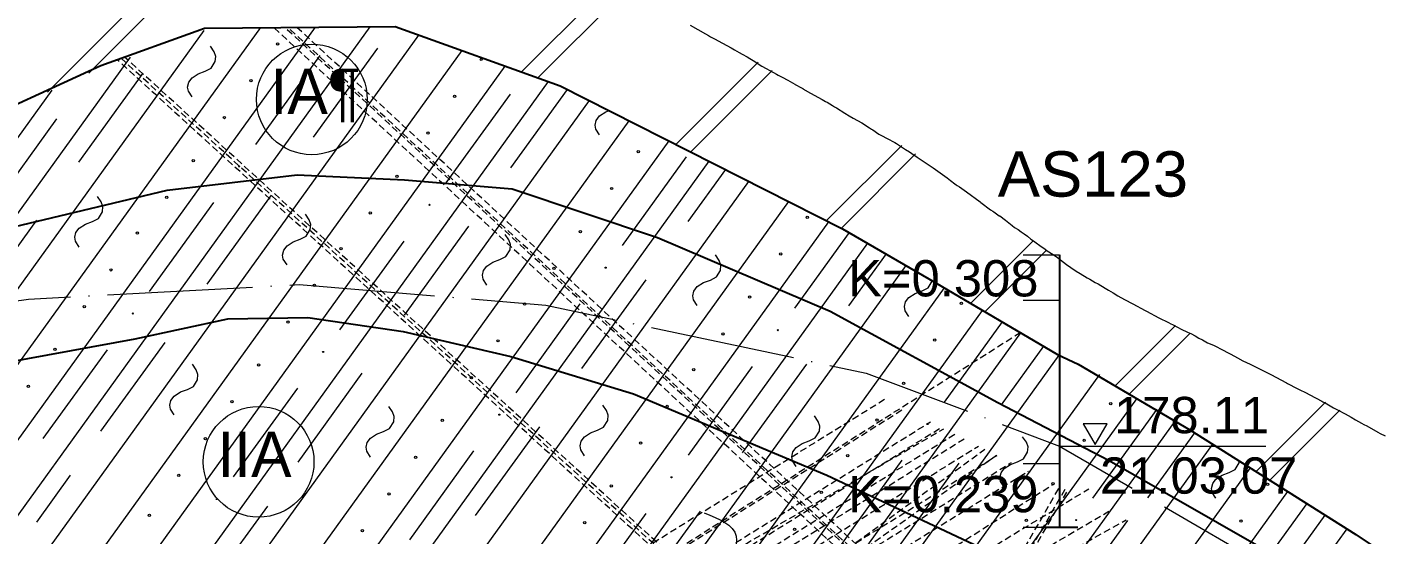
# Model space of a CAD drawing. Header units: inches. Extents: x 444671 to 463716, y 1783086 to 1794968.
# Drawn here: x 457823.8 to 457973.3, y 1784206.7 to 1784262.6 of the extents above; entities that cross this region are included whole.
import ezdxf

# ---------------------------------------------------------------- set-up
doc = ezdxf.new("R2010")
doc.units = ezdxf.units.IN
doc.header["$MEASUREMENT"] = 0
doc.linetypes.add('DASHEDX2', pattern=[1.5, 1, -0.5])
doc.linetypes.add('NG', pattern=[1.8, 0.8, -0.1, 0, -0.1, 0.8])
for name, color, linetype, lineweight in [('ah', 7, 'Continuous', 15), ('doi', 33, 'Continuous', 25), ('nuocngam', 5, 'Continuous', 20), ('ph', 7, 'Continuous', 18), ('Texdoi', 40, 'Continuous', 15), ('tham', 145, 'Continuous', 13), ('thoc', 252, 'Continuous', 13)]:
    doc.layers.add(name, color=color, linetype=linetype, lineweight=lineweight)
doc.layers.add('khoanmoi', color=3, linetype='Continuous')
doc.layers.add('PEGC', color=3, linetype='Continuous')
doc.styles.add('25', font='', dxfattribs={"height": 5})
doc.styles.get('25').set_extended_font_data('.VnArial')
doc.linetypes.add('_lA1', pattern='A,2,-0.2,["x",Standard,S=0.1,R=0,X=-0.1,Y=-0.05],-0.1', length=2.3)
doc.linetypes.add('_lA2', pattern='A,2,-0.2,["xx",Standard,S=0.1,R=0,X=-0.1,Y=-0.05],-0.18', length=2.38)
doc.linetypes.add('_lB', pattern='A,2,-0.2,["xxx",Standard,S=0.1,R=0,X=-0.1,Y=-0.05],-0.26', length=2.46)

msp = doc.modelspace()

# ---------------------------------------------------------------- linework, layer by layer
at = {"layer": 'ah', "color": 1, "linetype": 'DASHEDX2', "ltscale": 0.75, "flags": 128}
for points in [[(458016.7701, 1784109.2759), (457850.9848, 1784262.5954)], [(458017.3758, 1784109.8441), (457852.1949, 1784262.6047)], [(458017.7063, 1784109.8627), (457852.5425, 1784262.6074)], [(458018.4406, 1784110.1013), (457853.5267, 1784262.615)], [(457996.0434, 1784111.0123), (457833.7243, 1784259.0516)], [(457996.7514, 1784110.9082), (457834.1494, 1784259.2055)], [(457997.064, 1784111.1158), (457834.5361, 1784259.3455)], [(457764.2763, 1784122.2298), (457933.2128, 1784228.9741)], [(457762.7242, 1784125.1863), (457918.2907, 1784221.6358)], [(457764.4232, 1784122.2226), (457920.3859, 1784220.587)], [(457759.9764, 1784122.5107), (457924.7984, 1784218.3782)], [(457767.0567, 1784122.2176), (457923.3127, 1784219.1219)], [(457768.7936, 1784121.9401), (457924.5215, 1784218.5168)], [(457771.435, 1784121.9227), (457925.9985, 1784217.7774)], [(457773.4332, 1784122.0094), (457927.0269, 1784217.2626)], [(457776.1713, 1784121.9257), (457928.6167, 1784216.4668)], [(457779.316, 1784121.5782), (457930.6669, 1784215.4405)], [(457781.8177, 1784121.37), (457932.2369, 1784214.6546)], [(457797.0474, 1784120.6253), (457930.614, 1784215.467)], [(457797.6061, 1784120.66), (457929.316, 1784216.1168)], [(457784.9112, 1784121.1792), (457934.119, 1784213.7124)], [(457790.9917, 1784121.1807), (457940.7598, 1784211.7402)], [(457793.1625, 1784121.2571), (457936.8267, 1784212.2332)], [(457882.7891, 1784116.4597), (457937.5689, 1784211.9854)], [(457883.493, 1784116.3838), (457938.1497, 1784211.6947)], [(457883.0948, 1784116.4221), (457938.4466, 1784211.5461)], [(457793.0177, 1784121.1607), (457942.9723, 1784209.2806)], [(457788.1043, 1784121.117), (457944.8931, 1784208.319)]]:
    msp.add_lwpolyline(points, dxfattribs=at)
at = {"layer": 'doi', "linetype": '_lA1', "ltscale": 20, "flags": 128}
msp.add_lwpolyline([(457503.3495, 1784287.0283), (457503.8588, 1784286.7418), (457527.9582, 1784272.0434), (457545.7119, 1784262.3687), (457564.0521, 1784252.3896), (457577.1135, 1784246.7699), (457588.6459, 1784241.9256), (457601.0949, 1784237.9976), (457611.1612, 1784236.3187), (457626.5295, 1784233.2461), (457642.7989, 1784230.5283), (457664.0521, 1784227.728), (457670.5378, 1784226.9929), (457691.435, 1784225.2159), (457707.4413, 1784224.9938), (457723.67, 1784226.5487), (457736.7863, 1784229.6584), (457754.0913, 1784232.473), (457777.4528, 1784239.2893), (457803.308, 1784245.6642), (457816.0548, 1784251.1223), (457831.9221, 1784258.3993), (457843.3511, 1784262.5364), (457864.3418, 1784262.6986), (457882.5204, 1784256.1747), (457913.6477, 1784240.4169), (457923.8249, 1784234.4973), (457937.302, 1784226.5683), (457939.6135, 1784225.4794), (457951.9087, 1784218.2524), (457970.1927, 1784206.7115), (457991.2263, 1784192.5747), (458010.3476, 1784179.584), (458040.5286, 1784160.4452)], dxfattribs=at)
at = {"layer": 'doi', "linetype": '_lA2', "ltscale": 20, "flags": 128}
msp.add_lwpolyline([(457721.8935, 1784213.8209), (457751.3551, 1784223.4065), (457786.5903, 1784232.0171), (457809.7116, 1784237.5993), (457839.2289, 1784244.6861), (457853.5383, 1784246.3466), (457865.3932, 1784245.7956), (457877.2481, 1784244.8313), (457893.2384, 1784239.4592), (457912.2614, 1784231.3322), (457930.733, 1784221.2767), (457943.0165, 1784214.8848), (457966.8847, 1784201.1864), (457986.5658, 1784189.7163), (458018.6784, 1784171.4131), (458040.5286, 1784158.9229)], dxfattribs=at)
at = {"layer": 'doi', "linetype": '_lB', "ltscale": 20, "flags": 128}
msp.add_lwpolyline([(457715.0103, 1784208.7875), (457716.5893, 1784209.5243), (457728.2339, 1784213.0269), (457748.7001, 1784215.8753), (457772.0682, 1784218.4338), (457796.4458, 1784222.1005), (457809.2009, 1784224.1904), (457819.0434, 1784225.2501), (457835.723, 1784228.2805), (457845.9237, 1784230.4845), (457854.7459, 1784230.6222), (457865.2223, 1784229.107), (457877.0772, 1784226.3521), (457890.6247, 1784222.2192), (457911.9006, 1784213.2511), (457932.4287, 1784203.5834), (457951.0518, 1784196.0303), (457966.1421, 1784188.67), (457981.0625, 1784181.2167), (458010.7376, 1784167.4198), (458033.8527, 1784157.1559), (458040.5286, 1784154.396)], dxfattribs=at)
at = {"layer": 'khoanmoi', "ltscale": 10, "flags": 128}
msp.add_lwpolyline([(457937.5411, 1784237.5268), (457937.5411, 1784207.5268)], dxfattribs=at)
at = {"layer": 'khoanmoi'}
msp.add_lwpolyline([(457935.5411, 1784207.5268), (457939.5411, 1784207.5268)], dxfattribs=at)
at = {"layer": 'nuocngam', "linetype": 'NG', "ltscale": 20, "flags": 128}
msp.add_lwpolyline([(457300.5286, 1784360.6853), (457311.3342, 1784358.1369), (457358.0311, 1784346.1648), (457373.5407, 1784339.5316), (457390.6467, 1784328.687), (457408.1311, 1784318.2048), (457444.3396, 1784299.1003), (457481.7199, 1784281.8757), (457515.1545, 1784266.9338), (457552.4308, 1784250.688), (457579.4815, 1784237.9913), (457599.6253, 1784230.5204), (457615.6816, 1784227.6789), (457639.0995, 1784224.2375), (457668.0275, 1784221.4843), (457702.094, 1784217.1053), (457730.1036, 1784217.3347), (457762.2132, 1784222.3272), (457788.7138, 1784227.4945), (457823.94, 1784232.6617), (457853.7907, 1784234.2702), (457880.9375, 1784232.0095), (457916.2515, 1784224.5076), (457937.5411, 1784216.4648), (457991.5119, 1784185.159), (458038.3118, 1784161.5645), (458045.8958, 1784157.2847), (458067.9211, 1784145.3348), (458086.3185, 1784139.2327), (458104.4287, 1784134.0036), (458122.5902, 1784131.3438), (458143.3083, 1784128.5137), (458164.6011, 1784124.4459), (458185.6852, 1784120.0219), (458204.6295, 1784115.0153), (458226.3179, 1784109.0303), (458244.0951, 1784107.0286), (458264.8768, 1784105.7776), (458281.9029, 1784104.7767), (458290.3569, 1784104.2387)], dxfattribs=at)
at = {"layer": 'nuocngam'}
msp.add_lwpolyline([(457941.4835, 1784216.6273), (457942.8088, 1784218.9228), (457940.1582, 1784218.9228)], close=True, dxfattribs=at)
msp.add_lwpolyline([(457937.5411, 1784216.4648), (457960.2871, 1784216.4648)], dxfattribs=at)
at = {"layer": 'PEGC', "lineweight": 13}
msp.add_lwpolyline([(457896.8359, 1784262.8548), (457898.5264, 1784261.8897), (457898.8528, 1784261.7073), (457899.0924, 1784261.5819), (457899.5386, 1784261.3548), (457900.4119, 1784260.8731), (457901.3642, 1784260.3548), (457901.7418, 1784260.1419), (457902.2607, 1784259.8548), (457902.5961, 1784259.6655), (457903.1226, 1784259.3548), (457903.427, 1784259.1815), (457903.9621, 1784258.8481), (457904.4666, 1784258.5336), (457904.7388, 1784258.3548), (457905.2395, 1784258.0755), (457905.6252, 1784257.8548), (457906.3704, 1784257.4569), (457906.553, 1784257.3548), (457906.9986, 1784257.1108), (457907.6066, 1784256.777), (457908.3882, 1784256.3548), (457908.4269, 1784256.3317), (457909.1216, 1784255.9311), (457909.247, 1784255.8582), (457909.2638, 1784255.8486), (457910.1245, 1784255.3548), (457911.398, 1784254.6495), (457911.7664, 1784254.4514), (457911.9271, 1784254.3548), (457912.5244, 1784254.0005), (457912.7629, 1784253.8548), (457912.9611, 1784253.7313), (457913.8788, 1784253.154), (457914.3795, 1784252.8548), (457914.8234, 1784252.6021), (457915.2802, 1784252.3548), (457915.7716, 1784252.0801), (457916.6078, 1784251.5424), (457916.8434, 1784251.398), (457916.9596, 1784251.3167), (457917.6503, 1784250.8548), (457917.9234, 1784250.7091), (457918.5676, 1784250.3548), (457919.4068, 1784249.9156), (457919.5848, 1784249.8143), (457920.5864, 1784249.1692), (457921.0308, 1784248.8843), (457921.263, 1784248.7268), (457921.8605, 1784248.3154), (457922.5279, 1784247.8548), (457922.8363, 1784247.6429), (457923.4167, 1784247.2614), (457923.6093, 1784247.1349), (457925.1632, 1784246.0211), (457925.523, 1784245.725), (457926.0202, 1784245.3548), (457926.1597, 1784245.2677), (457926.2662, 1784245.1915), (457926.5049, 1784245.0202), (457927.3036, 1784244.4865), (457928.8061, 1784243.3747), (457928.8721, 1784243.3239), (457929.9523, 1784242.5154), (457930.1803, 1784242.3548), (457930.2862, 1784242.2745), (457930.9035, 1784241.8548), (457930.9475, 1784241.8225), (457931.5872, 1784241.3548), (457932.3181, 1784240.7681), (457932.5666, 1784240.5642), (457932.9754, 1784240.3332), (457933.3298, 1784240.0647), (457933.6391, 1784239.8548), (457933.9989, 1784239.5948), (457934.374, 1784239.2788), (457934.6621, 1784239.0724), (457934.9696, 1784238.8548), (457935.3855, 1784238.5542), (457935.958, 1784238.1641), (457936.1986, 1784237.9894), (457936.8342, 1784237.5631), (457937.3088, 1784237.2334), (457938.2978, 1784236.4912), (457938.8044, 1784236.1388), (457939.3881, 1784235.7333), (457939.8288, 1784235.47), (457940.5798, 1784235.0078), (457940.8646, 1784234.8548), (457941.4545, 1784234.4907), (457941.781, 1784234.3285), (457942.5657, 1784233.8548), (457942.938, 1784233.6518), (457943.4574, 1784233.3548), (457943.9657, 1784233.0382), (457944.701, 1784232.6204), (457945.6229, 1784232.1318), (457946.9675, 1784231.4181), (457947.057, 1784231.3684), (457947.1197, 1784231.3312), (457948.4672, 1784230.591), (457949.5423, 1784230.0653), (457949.8089, 1784229.9359), (457949.9725, 1784229.8548), (457950.5431, 1784229.5688), (457950.9299, 1784229.3548), (457951.6414, 1784229.0327), (457952.0156, 1784228.8548), (457952.4702, 1784228.6007), (457952.8778, 1784228.3548), (457953.2754, 1784228.168), (457953.8622, 1784227.8548), (457954.5003, 1784227.5673), (457954.9477, 1784227.3548), (457955.2143, 1784227.2032), (457956.4191, 1784226.6005), (457957.1471, 1784226.1938), (457957.7445, 1784225.8548), (457958.5414, 1784225.4772), (457958.9997, 1784225.2525), (457960.2224, 1784224.6494), (457960.8199, 1784224.3433), (457962.5579, 1784223.4141), (457962.6443, 1784223.369), (457962.6718, 1784223.3548), (457962.7401, 1784223.3204), (457963.6543, 1784222.8548), (457964.0198, 1784222.6708), (457964.6472, 1784222.3548), (457965.1093, 1784222.1133), (457966.4384, 1784221.4209), (457966.5603, 1784221.3548), (457966.8157, 1784221.2156), (457967.7186, 1784220.6917), (457968.1751, 1784220.4603), (457968.9961, 1784219.9979), (457969.672, 1784219.6344), (457970.155, 1784219.3548), (457970.8241, 1784218.9978), (457971.0852, 1784218.8548), (457971.401, 1784218.684), (457972.6236, 1784217.9867), (457972.85, 1784217.8548), (457973.4027, 1784217.5917)], dxfattribs=at)
at = {"layer": 'ph', "linetype": 'Continuous'}
msp.add_spline([(457898.3977, 1784209.0947), (457901.9125, 1784206.5241), (457901.6668, 1784202.6523), (457903.7887, 1784200.972)], degree=3, dxfattribs=at)
at = {"layer": 'Texdoi'}
for centre in [(457855.1663, 1784254.6747), (457849.3058, 1784214.7277)]:
    msp.add_circle(centre, 6.1, dxfattribs=at)
at = {"layer": 'tham'}
for points in [[(457933.5411, 1784237.5268), (457937.5411, 1784237.5268)], [(457933.5411, 1784232.5268), (457937.5411, 1784232.5268)], [(457933.5411, 1784214.5268), (457937.5411, 1784214.5268)], [(457933.5411, 1784207.5268), (457937.5411, 1784207.5268)]]:
    msp.add_lwpolyline(points, dxfattribs=at)
at = {"layer": 'thoc'}
for p, q in [((457855.0202, 1784281.9924), (457830.5972, 1784257.5693)), ((457851.731, 1784281.1684), (457826.0436, 1784255.481)), ((457888.6112, 1784268.0486), (457878.2646, 1784257.702)), ((457890.2325, 1784267.2046), (457880.0788, 1784257.0509)), ((457904.346, 1784258.7834), (457895.2786, 1784249.716)), ((457905.8699, 1784257.8421), (457896.9153, 1784248.8874)), ((457920.1683, 1784249.6057), (457911.8763, 1784241.3136)), ((457921.6836, 1784248.6558), (457913.5129, 1784240.4851)), ((457934.6463, 1784239.0837), (457927.7504, 1784232.1878)), ((457936.0935, 1784238.0657), (457929.3025, 1784231.2746)), ((457950.311, 1784229.7484), (457943.6622, 1784223.0996)), ((457951.949, 1784228.9212), (457945.2148, 1784222.187)), ((457966.8537, 1784221.2911), (457959.2078, 1784213.6452)), ((457968.4391, 1784220.4113), (457960.7191, 1784212.6913))]:
    msp.add_line(p, q, dxfattribs=at)
for points in [[(457757.6819, 1784135.1232), (457849.5419, 1784262.5842)], [(457759.8677, 1784129.8308), (457855.5755, 1784262.6309)], [(457762.0536, 1784124.5385), (457861.6091, 1784262.6775)], [(457755.496, 1784140.4155), (457843.3144, 1784262.2687)], [(457764.2395, 1784119.2462), (457866.9498, 1784261.7627)], [(457766.4254, 1784113.9539), (457871.7168, 1784260.0519)], [(457841.979, 1784254.9531), (457841.5632, 1784255.5797), (457841.4873, 1784256.0268), (457841.6127, 1784256.5562), (457841.974, 1784257.0406), (457842.652, 1784257.4831), (457843.4275, 1784257.7685), (457844.0845, 1784258.1053), (457844.535, 1784258.8336), (457844.5873, 1784259.4082), (457844.4028, 1784259.9225), (457843.9955, 1784260.5351)], [(457856.0515, 1784259.5015), (457848.9778, 1784249.7148)], [(457862.3999, 1784260.3131), (457855.3262, 1784250.5264)], [(457752.641, 1784144.7794), (457835.1967, 1784259.3302)], [(457768.2405, 1784108.1472), (457876.4839, 1784258.3411)], [(457769.9452, 1784102.1871), (457881.2509, 1784256.6303)], [(457769.9452, 1784102.1871), (457881.2509, 1784256.6303)], [(457836.5529, 1784257.5591), (457829.4792, 1784247.7725)], [(457750.2312, 1784149.7609), (457826.5626, 1784255.6752)], [(457877.0169, 1784255.2595), (457869.9432, 1784245.4728)], [(457883.3105, 1784255.7747), (457877.0522, 1784247.1161)], [(457771.6498, 1784096.227), (457885.7458, 1784254.5418)], [(457773.3544, 1784090.2669), (457890.1419, 1784252.3164)], [(457827.0549, 1784252.5406), (457819.9812, 1784242.7539)], [(457886.8737, 1784250.7629), (457886.4579, 1784251.3895), (457886.3821, 1784251.8366), (457886.5074, 1784252.3659), (457886.8688, 1784252.8504), (457887.5468, 1784253.2929), (457887.9325, 1784253.4349)], [(457775.4892, 1784084.9038), (457894.538, 1784250.0909)], [(457778.0368, 1784080.1133), (457898.9342, 1784247.8654)], [(457896.4253, 1784248.3421), (457889.3517, 1784238.5554)], [(457900.7439, 1784246.9492), (457896.6071, 1784241.2258)], [(457780.5843, 1784075.3228), (457903.3303, 1784245.6399)], [(457783.1319, 1784070.5323), (457907.7264, 1784243.4145)], [(457829.5518, 1784238.4043), (457829.136, 1784239.031), (457829.0602, 1784239.4781), (457829.1856, 1784240.0074), (457829.5469, 1784240.4919), (457830.2249, 1784240.9344), (457831.0004, 1784241.2198), (457831.6573, 1784241.5566), (457832.1079, 1784242.2849), (457832.1602, 1784242.8594), (457831.9756, 1784243.3738), (457831.5684, 1784243.9863)], [(457844.3357, 1784243.2922), (457837.262, 1784233.5056)], [(457850.6841, 1784244.1038), (457843.6104, 1784234.3172)], [(457852.442, 1784236.4403), (457852.0262, 1784237.067), (457851.9504, 1784237.5141), (457852.0757, 1784238.0434), (457852.4371, 1784238.5279), (457853.1151, 1784238.9704), (457853.8906, 1784239.2558), (457854.5475, 1784239.5925), (457854.9981, 1784240.3209), (457855.0504, 1784240.8954), (457854.8658, 1784241.4098), (457854.4585, 1784242.0223)], [(457785.7505, 1784065.8405), (457912.1225, 1784241.189)], [(457824.8371, 1784241.3499), (457817.7634, 1784231.5632)], [(457872.4101, 1784240.6935), (457865.3364, 1784230.9069)], [(457788.4485, 1784061.2588), (457916.4087, 1784238.8109)], [(457865.3011, 1784239.0503), (457858.2274, 1784229.2636)], [(457874.4466, 1784234.2141), (457874.0308, 1784234.8407), (457873.9549, 1784235.2879), (457874.0803, 1784235.8172), (457874.4417, 1784236.3016), (457875.1196, 1784236.7441), (457875.8952, 1784237.0296), (457876.5521, 1784237.3663), (457877.0027, 1784238.0946), (457877.055, 1784238.6692), (457876.8704, 1784239.1836), (457876.4631, 1784239.7961)], [(457914.3612, 1784240.0019), (457908.3316, 1784231.6596)], [(457897.6332, 1784231.9511), (457897.2174, 1784232.5778), (457897.1415, 1784233.0249), (457897.2669, 1784233.5542), (457897.6282, 1784234.0387), (457898.3062, 1784234.4812), (457899.0817, 1784234.7666), (457899.7387, 1784235.1034), (457900.1893, 1784235.8317), (457900.2415, 1784236.4062), (457900.057, 1784236.9206), (457899.6497, 1784237.5332)], [(457918.4265, 1784237.6373), (457914.2979, 1784231.9251)], [(457791.7957, 1784057.5778), (457920.6364, 1784236.3518)], [(457891.965, 1784234.8032), (457884.8913, 1784225.0165)], [(457920.9519, 1784230.757), (457920.5361, 1784231.3837), (457920.4602, 1784231.8308), (457920.5856, 1784232.3601), (457920.9469, 1784232.8446), (457921.6249, 1784233.2871), (457922.4004, 1784233.5725), (457923.0574, 1784233.9093), (457923.508, 1784234.6376), (457923.5118, 1784234.6794)], [(457797.3198, 1784056.9176), (457924.8607, 1784233.8879)], [(457802.8439, 1784056.2573), (457929.0741, 1784231.409)], [(457884.7095, 1784232.1328), (457877.6359, 1784222.3461)], [(457931.2082, 1784230.1534), (457924.8225, 1784221.3185)], [(457808.3681, 1784055.597), (457933.2876, 1784228.9301)], [(457832.6199, 1784227.083), (457825.5462, 1784217.2963)], [(457838.9683, 1784227.8946), (457831.8946, 1784218.1079)], [(457935.7801, 1784227.4637), (457931.1066, 1784220.9978)], [(457813.8922, 1784054.9367), (457937.5137, 1784226.4686)], [(457840.0149, 1784219.8915), (457839.5991, 1784220.5182), (457839.5233, 1784220.9653), (457839.6486, 1784221.4946), (457840.01, 1784221.9791), (457840.688, 1784222.4216), (457841.4635, 1784222.707), (457842.1204, 1784223.0438), (457842.571, 1784223.7721), (457842.6233, 1784224.3466), (457842.4387, 1784224.861), (457842.0314, 1784225.4736)], [(457903.6895, 1784225.2371), (457896.6158, 1784215.4504)], [(457909.6557, 1784225.5026), (457902.5821, 1784215.7159)], [(457819.4163, 1784054.2764), (457941.993, 1784224.3585)], [(457860.6943, 1784224.4843), (457853.6206, 1784214.6976)], [(457853.5853, 1784222.841), (457846.5116, 1784213.0543)], [(457824.9405, 1784053.6161), (457946.067, 1784221.6861)], [(457861.6302, 1784215.2554), (457861.2144, 1784215.8821), (457861.1386, 1784216.3292), (457861.264, 1784216.8585), (457861.6253, 1784217.343), (457862.3033, 1784217.7855), (457863.0788, 1784218.0709), (457863.7357, 1784218.4077), (457864.1863, 1784219.136), (457864.2386, 1784219.7105), (457864.054, 1784220.2249), (457863.6468, 1784220.8375)], [(457885.2061, 1784215.4024), (457884.7902, 1784216.029), (457884.7144, 1784216.4761), (457884.8398, 1784217.0055), (457885.2011, 1784217.4899), (457885.8791, 1784217.9324), (457886.6546, 1784218.2178), (457887.3115, 1784218.5546), (457887.7621, 1784219.2829), (457887.8144, 1784219.8575), (457887.6298, 1784220.3718), (457887.2226, 1784220.9844)], [(457830.4646, 1784052.9558), (457950.2816, 1784219.2088)], [(457908.5248, 1784214.2083), (457908.1089, 1784214.8349), (457908.0331, 1784215.282), (457908.1585, 1784215.8114), (457908.5198, 1784216.2958), (457909.1978, 1784216.7383), (457909.9733, 1784217.0237), (457910.6303, 1784217.3605), (457911.0808, 1784218.0888), (457911.1331, 1784218.6634), (457910.9485, 1784219.1777), (457910.5413, 1784219.7903)], [(457948.2657, 1784220.517), (457941.192, 1784210.7303)], [(457880.2492, 1784218.5939), (457873.1755, 1784208.8073)], [(457952.4232, 1784217.9276), (457947.2476, 1784210.767)], [(457835.9887, 1784052.2955), (457954.4406, 1784216.6543)], [(457931.4614, 1784211.9119), (457931.0456, 1784212.5386), (457930.9697, 1784212.9857), (457931.0951, 1784213.515), (457931.4564, 1784213.9995), (457932.1344, 1784214.442), (457932.9099, 1784214.7274), (457933.5669, 1784215.0642), (457934.0174, 1784215.7925), (457934.0697, 1784216.367), (457933.8852, 1784216.8814), (457933.4779, 1784217.494)], [(457872.9937, 1784215.9235), (457865.9201, 1784206.1369)], [(457920.1804, 1784214.896), (457913.1067, 1784205.1093)], [(457954.7801, 1784210.7178), (457954.3643, 1784211.3445), (457954.2884, 1784211.7916), (457954.4138, 1784212.3209), (457954.7751, 1784212.8054), (457955.4531, 1784213.2479), (457956.2286, 1784213.5333), (457956.8856, 1784213.8701), (457957.3361, 1784214.5984), (457957.3558, 1784214.8142)], [(457828.5524, 1784213.2409), (457824.8276, 1784208.0874)], [(457841.5129, 1784051.6352), (457958.5646, 1784214.0512)], [(457926.4645, 1784214.5753), (457919.3908, 1784204.7886)], [(457847.037, 1784050.9749), (457962.6886, 1784211.4481)], [(457850.2784, 1784209.8306), (457846.5536, 1784204.6772)], [(457852.5611, 1784050.3146), (457966.8126, 1784208.8451)], [(457891.9737, 1784209.0278), (457884.9, 1784199.2411)], [(457897.9399, 1784209.2933), (457890.8663, 1784199.5066)], [(457964.79, 1784210.1217), (457958.4472, 1784201.3461)], [(457945.048, 1784208.2415), (457901.1555, 1784147.5145)], [(457969.1879, 1784207.3457), (457964.9384, 1784201.4663)]]:
    msp.add_lwpolyline(points, dxfattribs=at)
for centre, radius in [((457851.3939, 1784260.7823), 0.1276), ((457873.8234, 1784259.0721), 0.1276), ((457848.465, 1784256.7299), 0.1276), ((457870.8945, 1784255.0198), 0.1276), ((457845.536, 1784252.6776), 0.1276), ((457867.9655, 1784250.9675), 0.1276), ((457891.1243, 1784248.9056), 0.1276), ((457842.1051, 1784247.9176), 0.1276), ((457847.1588, 1784247.2877), 0.0638), ((457864.5347, 1784246.2074), 0.1276), ((457888.1953, 1784244.8533), 0.1276), ((457839.1762, 1784243.8653), 0.1276), ((457868.1242, 1784243.0457), 0.0638), ((457861.6057, 1784242.1551), 0.1276), ((457909.7542, 1784241.6909), 0.1276), ((457835.9552, 1784239.9386), 0.1276), ((457884.7644, 1784240.0933), 0.1276), ((457858.3847, 1784238.2285), 0.1276), ((457906.8253, 1784237.6386), 0.1276), ((457833.0263, 1784235.8863), 0.1276), ((457881.8355, 1784236.041), 0.1276), ((457887.5327, 1784236.1283), 0.0638), ((457855.4558, 1784234.1762), 0.1276), ((457903.3944, 1784232.8786), 0.1276), ((457830.0973, 1784231.834), 0.1276), ((457835.443, 1784231.0785), 0.0638), ((457878.6145, 1784232.1143), 0.1276), ((457926.7272, 1784232.1932), 0.1276), ((457852.5268, 1784230.1239), 0.1276), ((457875.6856, 1784228.062), 0.1276), ((457900.4655, 1784228.8262), 0.1276), ((457906.5126, 1784229.2326), 0.0638), ((457923.7983, 1784228.1409), 0.1276), ((457826.8714, 1784227.1086), 0.1276), ((457856.4084, 1784226.8365), 0.0638), ((457849.3009, 1784225.3985), 0.1276), ((457872.7566, 1784224.0097), 0.1276), ((457897.2445, 1784224.8996), 0.1276), ((457823.9425, 1784223.0563), 0.1276), ((457920.3674, 1784223.3808), 0.1276), ((457846.372, 1784221.3462), 0.1276), ((457894.3155, 1784220.8473), 0.1276), ((457943.186, 1784221.1423), 0.1276), ((457869.5307, 1784219.2843), 0.1276), ((457875.8169, 1784219.919), 0.0638), ((457917.4385, 1784219.3285), 0.1276), ((457923.0035, 1784218.8915), 0.0638), ((457843.443, 1784217.2938), 0.1276), ((457891.3866, 1784216.795), 0.1276), ((457940.2571, 1784217.09), 0.1276), ((457866.6018, 1784215.232), 0.1276), ((457914.2175, 1784215.4019), 0.1276), ((457840.5141, 1784213.2415), 0.1276), ((457888.1607, 1784212.0696), 0.1276), ((457894.7968, 1784213.0233), 0.0638), ((457936.8262, 1784212.33), 0.1276), ((457960.459, 1784212.2475), 0.1276), ((457844.6926, 1784210.6272), 0.0638), ((457863.6728, 1784211.1797), 0.1276), ((457911.2885, 1784211.3496), 0.1276), ((457837.2799, 1784208.8429), 0.1276), ((457860.7439, 1784207.1274), 0.1276), ((457885.2317, 1784208.0173), 0.1276), ((457908.3596, 1784207.2973), 0.1276), ((457933.8973, 1784208.2777), 0.1276), ((457939.3731, 1784208.3032), 0.0638), ((457957.5301, 1784208.1952), 0.1276)]:
    msp.add_circle(centre, radius, dxfattribs=at)

# ---------------------------------------------------------------- texts
at = {"layer": 'khoanmoi', "insert": (457930.7367, 1784248.9537), "char_height": 5, "width": 25, "attachment_point": 1, "style": '25'}
msp.add_mtext('AS123', dxfattribs=at)
at = {"layer": 'nuocngam', "insert": (457941.9928, 1784221.8828), "char_height": 4, "width": 21.591598, "attachment_point": 1, "style": '25'}
msp.add_mtext(' 178.11\\P21.03.07', dxfattribs=at)
at = {"layer": 'Texdoi', "char_height": 5, "width": 12, "attachment_point": 1}
for s, insert in [('{\\fGeo TimesP|b0|i0|c0|p34;IA¶}', (457850.6151, 1784258.0675)), ('{\\fGeo TimesP|b0|i0|c0|p34;IIA}', (457844.7591, 1784218.0417))]:
    msp.add_mtext(s, dxfattribs=dict(at, insert=insert))
at = {"layer": 'tham', "char_height": 4, "width": 25, "attachment_point": 1, "style": '25'}
for s, insert in [('K=0.308', (457914.2499, 1784236.956)), ('K=0.239', (457914.2499, 1784213.1667))]:
    msp.add_mtext(s, dxfattribs=dict(at, insert=insert))

doc.saveas('drawing.dxf')
